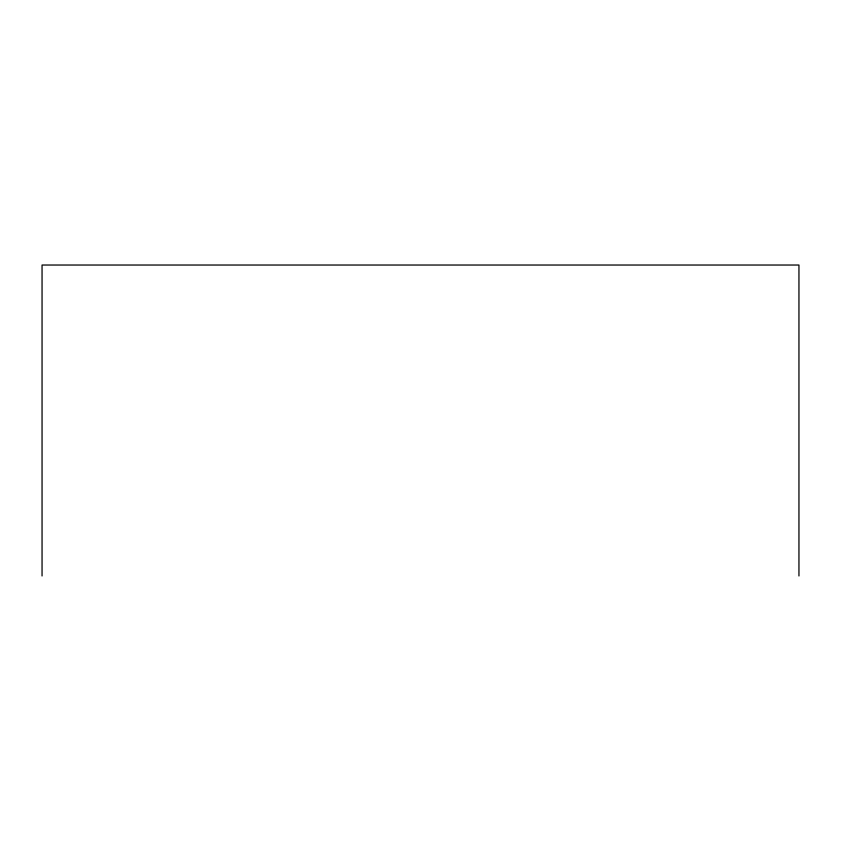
<?xml version="1.0" encoding="UTF-8"?>
<svg xmlns="http://www.w3.org/2000/svg" width="841" height="841" viewBox="0 0 841 841"><rect width="100%" height="100%" fill="white"/><g stroke="black" fill="none" stroke-linecap="round" stroke-linejoin="round"><path stroke-width="1.26" d="M798.95 575.969L798.95 265.031L42.05 265.031L42.05 575.969"/></g></svg>
